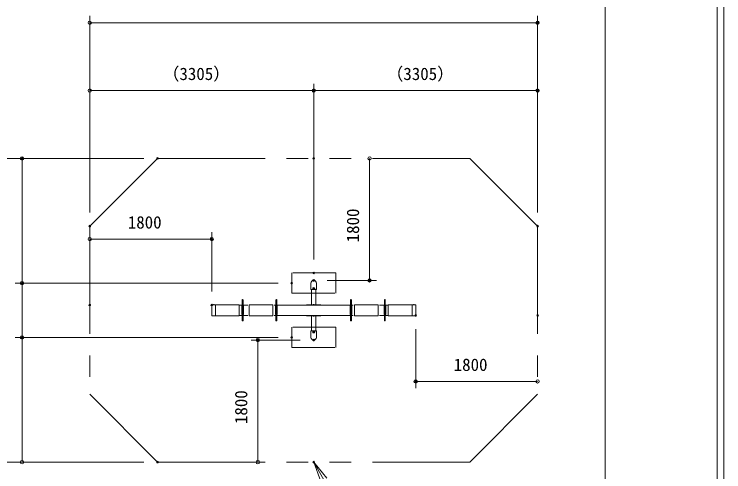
# Model space of a CAD drawing. Units: millimetres at full size, sheet at 1:10, with parts at other scales. Extents: x 5 to 8405, y -5 to 5945.
# Drawn here: x 6310 to 8405, y 1304 to 2653 of the extents above; entities that cross this region are included whole.
import ezdxf
from ezdxf.enums import TextEntityAlignment as Align

# ---------------------------------------------------------------- set-up
doc = ezdxf.new("R2010")
doc.units = ezdxf.units.MM
doc.header["$LTSCALE"] = 10
doc.header["$PDMODE"] = 32
doc.header["$PDSIZE"] = 5
doc.linetypes.add('USER1', pattern=[19.05, 12.7, -6.35])
doc.linetypes.add('USER3', pattern=[63.5, 31.75, -6.35, 6.35, -6.35, 6.35, -6.35])
for name, color, linetype, lineweight in [('DEFPOINTS_3', 7, 'Continuous', 0), ('LY_2', 7, 'Continuous', 0), ('LY_5', 7, 'Continuous', 0), ('LY_6', 7, 'Continuous', 0)]:
    doc.layers.add(name, color=color, linetype=linetype, lineweight=lineweight)
doc.styles.add('ＭＳ ゴシック', font='')
doc.styles.get('ＭＳ ゴシック').set_extended_font_data('MS Gothic')

# ---------------------------------------------------------------- blocks, each defined once
blk = doc.blocks.new('-016-_DOTBLANK')
at = {"color": 7, "linetype": 'Continuous', "lineweight": 0}
blk.add_line((-0.5, 0), (-1, 0), dxfattribs=at)
blk.add_circle((0, 0), 0.5, dxfattribs=at)
blk = doc.blocks.new('-003-_U3')
at = {"color": 7, "linetype": 'Continuous', "lineweight": 0}
for p, q in [((-1, 0.1667), (0, 0)), ((0, 0), (-1, 0)), ((-1, -0.1667), (0, 0))]:
    blk.add_line(p, q, dxfattribs=at)

msp = doc.modelspace()

# ---------------------------------------------------------------- hatches: boundary and pattern name
at = {"layer": 'LY_6'}
for points in [[(7174.46, 1796.43), (7174.46, 1795.23), (7173.26, 1795.23)], [(7215.66, 1795.23), (7214.46, 1795.23), (7214.46, 1796.43)], [(7174.46, 1765.23), (7174.46, 1764.03), (7173.26, 1765.23)], [(7215.66, 1765.23), (7214.46, 1764.03), (7214.46, 1765.23)]]:
    msp.add_hatch(color=256, dxfattribs=at).paths.add_polyline_path(points)

# ---------------------------------------------------------------- linework, layer by layer
at = {"layer": 'DEFPOINTS_3'}
msp.add_line((8405, 5.21), (8405, 5945.21), dxfattribs=at)
at = {"layer": 'LY_2'}
msp.add_line((8055, 305.21), (8055, 5645.21), dxfattribs=at)
at = {"layer": 'LY_5'}
for p, q in [((8384.96, -5.21), (8384.96, 5933.2)), ((7191.46, 1867.84), (7191.46, 1868.44)), ((7197.26, 1868.64), (7191.66, 1868.64)), ((7192.06, 1868.64), (7192.06, 1869.14)), ((7192.06, 1869.14), (7196.86, 1869.14)), ((7192.06, 1868.64), (7196.86, 1868.64)), ((7192.36, 1869.34), (7196.56, 1869.34)), ((7192.36, 1869.34), (7192.36, 1869.14)), ((7192.36, 1869.14), (7196.56, 1869.14)), ((7193.46, 1870.3), (7195.46, 1870.3)), ((7196.56, 1869.34), (7196.56, 1869.14)), ((7196.86, 1869.14), (7196.86, 1868.64)), ((7197.46, 1867.84), (7197.46, 1868.44)), ((7186.46, 1841.53), (7186.46, 1860.23)), ((7191.46, 1841.23), (7191.46, 1844.23)), ((7193.99, 1845.03), (7193.53, 1844.23)), ((7193.53, 1844.23), (7193.99, 1843.43)), ((7194.92, 1845.03), (7193.99, 1845.03)), ((7193.99, 1843.43), (7194.92, 1843.43)), ((7195.38, 1844.23), (7194.92, 1845.03)), ((7194.92, 1843.43), (7195.38, 1844.23)), ((7197.46, 1841.23), (7197.46, 1844.23)), ((7202.46, 1841.53), (7202.46, 1860.23)), ((7186.76, 1841.23), (7202.16, 1841.23)), ((7188.41, 1841.23), (7188.41, 1796.43)), ((7200.51, 1841.23), (7200.51, 1796.43)), ((6983.16, 1810.23), (6983.16, 1750.23)), ((6985.76, 1810.23), (6985.76, 1750.23)), ((7083.16, 1810.23), (7083.16, 1750.23)), ((7085.76, 1810.23), (7085.76, 1750.23)), ((7303.16, 1810.23), (7303.16, 1750.23)), ((7305.76, 1810.23), (7305.76, 1750.23)), ((7403.16, 1810.23), (7403.16, 1750.23)), ((7405.76, 1810.23), (7405.76, 1750.23)), ((6893.46, 1795.63), (6893.46, 1764.83)), ((6894.46, 1796.63), (6903.26, 1796.63)), ((6898.31, 1796.73), (6900.21, 1796.73)), ((6898.31, 1796.73), (6898.31, 1796.49)), ((6900.21, 1796.73), (6900.21, 1796.49)), ((6904.26, 1764.23), (6904.26, 1796.23)), ((6904.26, 1796.23), (6974.26, 1796.23)), ((6904.26, 1795.63), (6904.26, 1764.83)), ((6909.21, 1796.47), (6907.31, 1796.47)), ((6907.31, 1796.47), (6907.31, 1796.23)), ((6909.21, 1796.23), (6907.31, 1796.23)), ((6909.21, 1796.47), (6909.21, 1796.23)), ((6971.21, 1796.47), (6969.31, 1796.47)), ((6969.31, 1796.47), (6969.31, 1796.23)), ((6971.21, 1796.23), (6969.31, 1796.23)), ((6971.21, 1796.47), (6971.21, 1796.23)), ((6974.26, 1764.23), (6974.26, 1796.23)), ((6976.84, 1795.23), (6983.16, 1795.23)), ((6981.96, 1792.93), (6982.26, 1793.23)), ((6981.96, 1792.93), (6981.96, 1767.53)), ((6983.16, 1793.23), (6982.26, 1793.23)), ((6985.76, 1795.23), (7000.42, 1795.23)), ((6986.66, 1793.23), (6985.76, 1793.23)), ((6986.66, 1793.23), (6986.96, 1792.93)), ((6986.96, 1792.93), (6986.96, 1767.53)), ((7004.26, 1764.23), (7004.26, 1796.23)), ((7004.26, 1796.23), (7074.26, 1796.23)), ((7009.21, 1796.47), (7007.31, 1796.47)), ((7007.31, 1796.47), (7007.31, 1796.23)), ((7009.21, 1796.23), (7007.31, 1796.23)), ((7009.21, 1796.47), (7009.21, 1796.23)), ((7071.21, 1796.47), (7069.31, 1796.47)), ((7069.31, 1796.47), (7069.31, 1796.23)), ((7071.21, 1796.23), (7069.31, 1796.23)), ((7071.21, 1796.47), (7071.21, 1796.23)), ((7074.26, 1764.23), (7074.26, 1796.23)), ((7077.6, 1795.23), (7083.16, 1795.23)), ((7081.96, 1792.93), (7082.26, 1793.23)), ((7081.96, 1792.93), (7081.96, 1767.53)), ((7083.16, 1793.23), (7082.26, 1793.23)), ((7085.76, 1795.23), (7303.16, 1795.23)), ((7086.66, 1793.23), (7085.76, 1793.23)), ((7086.66, 1793.23), (7086.96, 1792.93)), ((7086.96, 1792.93), (7086.96, 1767.53)), ((7174.46, 1796.43), (7173.26, 1795.23)), ((7214.46, 1796.43), (7174.46, 1796.43)), ((7174.46, 1796.43), (7174.46, 1795.23)), ((7174.46, 1795.23), (7214.46, 1795.23)), ((7192.86, 1797.03), (7193.06, 1797.23)), ((7192.86, 1797.03), (7196.06, 1797.03)), ((7192.86, 1796.43), (7192.86, 1797.03)), ((7193.06, 1797.23), (7195.86, 1797.23)), ((7196.06, 1797.03), (7195.86, 1797.23)), ((7196.06, 1796.43), (7196.06, 1797.03)), ((7214.46, 1795.23), (7214.46, 1796.43)), ((7214.46, 1796.43), (7215.66, 1795.23)), ((7301.96, 1792.93), (7302.26, 1793.23)), ((7301.96, 1792.93), (7301.96, 1767.53)), ((7303.16, 1793.23), (7302.26, 1793.23)), ((7305.76, 1795.23), (7311.32, 1795.23)), ((7306.66, 1793.23), (7305.76, 1793.23)), ((7306.66, 1793.23), (7306.96, 1792.93)), ((7306.96, 1792.93), (7306.96, 1767.53)), ((7314.66, 1764.23), (7314.66, 1796.23)), ((7314.66, 1796.23), (7384.66, 1796.23)), ((7319.61, 1796.47), (7317.71, 1796.47)), ((7317.71, 1796.47), (7317.71, 1796.23)), ((7319.61, 1796.23), (7317.71, 1796.23)), ((7319.61, 1796.47), (7319.61, 1796.23)), ((7381.61, 1796.47), (7379.71, 1796.47)), ((7379.71, 1796.47), (7379.71, 1796.23)), ((7381.61, 1796.23), (7379.71, 1796.23)), ((7381.61, 1796.47), (7381.61, 1796.23)), ((7384.66, 1764.23), (7384.66, 1796.23)), ((7388.49, 1795.23), (7403.16, 1795.23)), ((7401.96, 1792.93), (7402.26, 1793.23)), ((7401.96, 1792.93), (7401.96, 1767.53)), ((7403.16, 1793.23), (7402.26, 1793.23)), ((7405.76, 1795.23), (7412.07, 1795.23)), ((7406.66, 1793.23), (7405.76, 1793.23)), ((7406.66, 1793.23), (7406.96, 1792.93)), ((7406.96, 1792.93), (7406.96, 1767.53)), ((7414.66, 1764.23), (7414.66, 1796.23)), ((7414.66, 1796.23), (7484.66, 1796.23)), ((7419.61, 1796.47), (7417.71, 1796.47)), ((7417.71, 1796.47), (7417.71, 1796.23)), ((7419.61, 1796.23), (7417.71, 1796.23)), ((7419.61, 1796.47), (7419.61, 1796.23)), ((7481.61, 1796.47), (7479.71, 1796.47)), ((7479.71, 1796.47), (7479.71, 1796.23)), ((7481.61, 1796.23), (7479.71, 1796.23)), ((7481.61, 1796.47), (7481.61, 1796.23)), ((7484.66, 1764.23), (7484.66, 1796.23)), ((7484.66, 1795.63), (7484.66, 1764.83)), ((7494.46, 1796.63), (7485.66, 1796.63)), ((7490.61, 1796.73), (7488.71, 1796.73)), ((7488.71, 1796.73), (7488.71, 1796.49)), ((7490.61, 1796.73), (7490.61, 1796.49)), ((7495.46, 1795.63), (7495.46, 1764.83)), ((6894.46, 1763.83), (6903.26, 1763.83)), ((6898.31, 1763.73), (6898.31, 1763.97)), ((6898.31, 1763.73), (6900.21, 1763.73)), ((6900.21, 1763.73), (6900.21, 1763.97)), ((6904.26, 1764.23), (6974.26, 1764.23)), ((6909.21, 1764.23), (6907.31, 1764.23)), ((6907.31, 1763.99), (6907.31, 1764.23)), ((6909.21, 1763.99), (6907.31, 1763.99)), ((6909.21, 1763.99), (6909.21, 1764.23)), ((6971.21, 1764.23), (6969.31, 1764.23)), ((6969.31, 1763.99), (6969.31, 1764.23)), ((6971.21, 1763.99), (6969.31, 1763.99)), ((6971.21, 1763.99), (6971.21, 1764.23)), ((6976.84, 1765.23), (6983.16, 1765.23)), ((6981.96, 1767.53), (6982.26, 1767.23)), ((6982.26, 1767.23), (6983.16, 1767.23)), ((6985.76, 1767.23), (6986.66, 1767.23)), ((6985.76, 1765.23), (7000.42, 1765.23)), ((6986.96, 1767.53), (6986.66, 1767.23)), ((7004.26, 1764.23), (7074.26, 1764.23)), ((7009.21, 1764.23), (7007.31, 1764.23)), ((7007.31, 1763.99), (7007.31, 1764.23)), ((7009.21, 1763.99), (7007.31, 1763.99)), ((7009.21, 1763.99), (7009.21, 1764.23)), ((7071.21, 1764.23), (7069.31, 1764.23)), ((7069.31, 1763.99), (7069.31, 1764.23)), ((7071.21, 1763.99), (7069.31, 1763.99)), ((7071.21, 1763.99), (7071.21, 1764.23)), ((7077.6, 1765.23), (7083.16, 1765.23)), ((7081.96, 1767.53), (7082.26, 1767.23)), ((7082.26, 1767.23), (7083.16, 1767.23)), ((7085.76, 1767.23), (7086.66, 1767.23)), ((7085.76, 1765.23), (7303.16, 1765.23)), ((7086.96, 1767.53), (7086.66, 1767.23)), ((7174.46, 1764.03), (7173.26, 1765.23)), ((7214.46, 1765.23), (7174.46, 1765.23)), ((7174.46, 1765.23), (7174.46, 1764.03)), ((7174.46, 1764.03), (7214.46, 1764.03)), ((7188.41, 1764.03), (7188.41, 1719.23)), ((7192.86, 1763.43), (7192.86, 1764.03)), ((7192.86, 1763.43), (7196.06, 1763.43)), ((7193.06, 1763.23), (7192.86, 1763.43)), ((7193.06, 1763.23), (7195.86, 1763.23)), ((7195.86, 1763.23), (7196.06, 1763.43)), ((7196.06, 1763.43), (7196.06, 1764.03)), ((7200.51, 1764.03), (7200.51, 1719.23)), ((7214.46, 1764.03), (7214.46, 1765.23)), ((7214.46, 1764.03), (7215.66, 1765.23)), ((7301.96, 1767.53), (7302.26, 1767.23)), ((7302.26, 1767.23), (7303.16, 1767.23)), ((7305.76, 1767.23), (7306.66, 1767.23)), ((7305.76, 1765.23), (7311.32, 1765.23)), ((7306.96, 1767.53), (7306.66, 1767.23)), ((7314.66, 1764.23), (7384.66, 1764.23)), ((7319.61, 1764.23), (7317.71, 1764.23)), ((7317.71, 1763.99), (7317.71, 1764.23)), ((7319.61, 1763.99), (7317.71, 1763.99)), ((7319.61, 1763.99), (7319.61, 1764.23)), ((7381.61, 1764.23), (7379.71, 1764.23)), ((7379.71, 1763.99), (7379.71, 1764.23)), ((7381.61, 1763.99), (7379.71, 1763.99)), ((7381.61, 1763.99), (7381.61, 1764.23)), ((7388.49, 1765.23), (7403.16, 1765.23)), ((7401.96, 1767.53), (7402.26, 1767.23)), ((7402.26, 1767.23), (7403.16, 1767.23)), ((7405.76, 1767.23), (7406.66, 1767.23)), ((7405.76, 1765.23), (7412.07, 1765.23)), ((7406.96, 1767.53), (7406.66, 1767.23)), ((7414.66, 1764.23), (7484.66, 1764.23)), ((7419.61, 1764.23), (7417.71, 1764.23)), ((7417.71, 1763.99), (7417.71, 1764.23)), ((7419.61, 1763.99), (7417.71, 1763.99)), ((7419.61, 1763.99), (7419.61, 1764.23)), ((7481.61, 1764.23), (7479.71, 1764.23)), ((7479.71, 1763.99), (7479.71, 1764.23)), ((7481.61, 1763.99), (7479.71, 1763.99)), ((7481.61, 1763.99), (7481.61, 1764.23)), ((7494.46, 1763.83), (7485.66, 1763.83)), ((7488.71, 1763.73), (7488.71, 1763.97)), ((7490.61, 1763.73), (7488.71, 1763.73)), ((7490.61, 1763.73), (7490.61, 1763.97)), ((7186.46, 1718.93), (7186.46, 1700.23)), ((7202.16, 1719.23), (7186.76, 1719.23)), ((7191.46, 1719.23), (7191.46, 1716.23)), ((7197.46, 1719.23), (7197.46, 1716.23)), ((7202.46, 1718.93), (7202.46, 1700.23)), ((7193.99, 1717.03), (7193.53, 1716.23)), ((7193.53, 1716.23), (7193.99, 1715.43)), ((7194.92, 1717.03), (7193.99, 1717.03)), ((7193.99, 1715.43), (7194.92, 1715.43)), ((7195.38, 1716.23), (7194.92, 1717.03)), ((7194.92, 1715.43), (7195.38, 1716.23)), ((7191.46, 1692.61), (7191.46, 1692.02)), ((7191.66, 1691.82), (7197.26, 1691.82)), ((7196.86, 1691.82), (7192.06, 1691.82)), ((7192.06, 1691.32), (7192.06, 1691.82)), ((7196.86, 1691.32), (7192.06, 1691.32)), ((7196.56, 1691.32), (7192.36, 1691.32)), ((7192.36, 1691.12), (7192.36, 1691.32)), ((7196.56, 1691.12), (7192.36, 1691.12)), ((7195.46, 1690.16), (7193.46, 1690.16)), ((7196.56, 1691.12), (7196.56, 1691.32)), ((7196.86, 1691.82), (7196.86, 1691.32)), ((7197.46, 1692.61), (7197.46, 1692.02))]:
    msp.add_line(p, q, dxfattribs=at)
at = {"layer": 'LY_5', "linetype": 'USER3'}
for p, q in [((6533.46, 2028.23), (6733.46, 2228.23)), ((6733.46, 2228.23), (7655.46, 2228.23)), ((7655.46, 2228.23), (7855.46, 2028.23)), ((6533.46, 2028.23), (6533.46, 1532.23)), ((7855.46, 2028.23), (7855.46, 1532.23)), ((6733.46, 1332.23), (6533.46, 1532.23)), ((7855.46, 1532.23), (7655.46, 1332.23)), ((6733.46, 1332.23), (7655.46, 1332.23))]:
    msp.add_line(p, q, dxfattribs=at)
at = {"layer": 'LY_5', "linetype": 'USER1'}
for p, q in [((7259.46, 1890.23), (7129.46, 1890.23)), ((7129.46, 1890.23), (7129.46, 1830.23)), ((7259.46, 1830.23), (7259.46, 1890.23)), ((7129.46, 1830.23), (7259.46, 1830.23)), ((7192.82, 1796.43), (7192.82, 1795.23)), ((7196.1, 1796.43), (7196.1, 1795.23)), ((7192.82, 1765.23), (7192.82, 1764.03)), ((7196.1, 1765.23), (7196.1, 1764.03)), ((7259.46, 1730.23), (7129.46, 1730.23)), ((7129.46, 1730.23), (7129.46, 1670.23)), ((7259.46, 1670.23), (7259.46, 1730.23)), ((7129.46, 1670.23), (7259.46, 1670.23))]:
    msp.add_line(p, q, dxfattribs=at)
at = {"layer": 'LY_5'}
for centre, radius in [((7194.46, 1844.23), 2.4), ((7194.46, 1844.23), 2.1), ((7194.46, 1844.23), 1), ((7194.46, 1716.23), 2.4), ((7194.46, 1716.23), 2.1), ((7194.46, 1716.23), 1)]:
    msp.add_circle(centre, radius, dxfattribs=at)
for centre, radius, start, end in [((7194.46, 1860.23), 8, 0, 180), ((7191.16, 1867.84), 0.3, 293.73074, 0), ((7191.66, 1868.44), 0.2, 90, 180), ((7194.46, 1868.04), 2.47, 113.90552, 148.31866), ((7194.46, 1868.04), 2.47, 31.68134, 66.09448), ((7197.26, 1868.44), 0.2, 0, 90), ((7197.76, 1867.84), 0.3, 180, 246.26926), ((7194.46, 1844.23), 3, 0, 180), ((7186.76, 1841.53), 0.3, 180, 270), ((7202.16, 1841.53), 0.3, 270, 0), ((6984.46, 1810.23), 1.3, 0, 180), ((7084.46, 1810.23), 1.3, 0, 180), ((7304.46, 1810.23), 1.3, 0, 180), ((7404.46, 1810.23), 1.3, 0, 180), ((6894.46, 1795.63), 1, 90, 180), ((6899.26, 1785.47), 11.3, 85.17794, 94.82206), ((6903.26, 1795.63), 1, 0, 90), ((6908.26, 1785.21), 11.3, 85.17794, 94.82206), ((6970.26, 1785.21), 11.3, 85.17794, 94.82206), ((7008.26, 1785.21), 11.3, 85.17794, 94.82206), ((7070.26, 1785.21), 11.3, 85.17794, 94.82206), ((7318.66, 1785.21), 11.3, 85.17794, 94.82206), ((7380.66, 1785.21), 11.3, 85.17794, 94.82206), ((7418.66, 1785.21), 11.3, 85.17794, 94.82206), ((7480.66, 1785.21), 11.3, 85.17794, 94.82206), ((7485.66, 1795.63), 1, 90, 180), ((7489.66, 1785.47), 11.3, 85.17794, 94.82206), ((7494.46, 1795.63), 1, 0, 90), ((6894.46, 1764.83), 1, 180, 270), ((6899.26, 1774.99), 11.3, 265.17794, 274.82206), ((6903.26, 1764.83), 1, 270, 0), ((6908.26, 1775.25), 11.3, 265.17794, 274.82206), ((6970.26, 1775.25), 11.3, 265.17794, 274.82206), ((7008.26, 1775.25), 11.3, 265.17794, 274.82206), ((7070.26, 1775.25), 11.3, 265.17794, 274.82206), ((7318.66, 1775.25), 11.3, 265.17794, 274.82206), ((7380.66, 1775.25), 11.3, 265.17794, 274.82206), ((7418.66, 1775.25), 11.3, 265.17794, 274.82206), ((7480.66, 1775.25), 11.3, 265.17794, 274.82206), ((7485.66, 1764.83), 1, 180, 270), ((7489.66, 1774.99), 11.3, 265.17794, 274.82206), ((7494.46, 1764.83), 1, 270, 0), ((6984.46, 1750.23), 1.3, 180, 0), ((7084.46, 1750.23), 1.3, 180, 0), ((7304.46, 1750.23), 1.3, 180, 0), ((7404.46, 1750.23), 1.3, 180, 0), ((7186.76, 1718.93), 0.3, 90, 180), ((7202.16, 1718.93), 0.3, 0, 90), ((7194.46, 1700.23), 8, 180, 0), ((7194.46, 1716.23), 3, 180, 0), ((7191.16, 1692.61), 0.3, 0, 66.26926), ((7191.66, 1692.02), 0.2, 180, 270), ((7194.46, 1692.41), 2.47, 211.68134, 246.09448), ((7194.46, 1692.41), 2.47, 293.90552, 328.31866), ((7197.26, 1692.02), 0.2, 270, 0), ((7197.76, 1692.61), 0.3, 113.73074, 180)]:
    msp.add_arc(centre, radius, start, end, dxfattribs=at)
at = {"layer": 'LY_6'}
for p, q in [((6533.46, 2068.23), (6533.46, 2648.23)), ((7855.46, 2068.23), (7855.46, 2648.23)), ((6533.46, 2628.23), (7855.46, 2628.23)), ((6533.46, 2068.23), (6533.46, 2448.23)), ((7194.46, 1930.23), (7194.46, 2448.23)), ((7194.46, 1930.23), (7194.46, 2448.23)), ((7855.46, 2068.23), (7855.46, 2448.23)), ((6533.46, 2428.23), (7194.46, 2428.23)), ((7194.46, 2428.23), (7855.46, 2428.23)), ((6693.46, 2228.23), (6113.46, 2228.23)), ((6693.46, 2228.23), (6313.46, 2228.23)), ((6333.46, 1860.23), (6333.46, 2228.23)), ((7359.46, 2228.23), (7359.46, 1868.23)), ((6533.46, 1990.23), (6893.46, 1990.23)), ((6893.46, 1835.63), (6893.46, 2010.23)), ((7234.46, 1868.23), (7379.46, 1868.23)), ((7089.46, 1860.23), (6313.46, 1860.23)), ((7089.46, 1860.23), (6313.46, 1860.23)), ((6333.46, 1700.23), (6333.46, 1860.23)), ((7495.46, 1724.83), (7495.46, 1550.23)), ((7089.46, 1700.23), (6313.46, 1700.23)), ((7089.46, 1700.23), (6313.46, 1700.23)), ((6333.46, 1332.23), (6333.46, 1700.23)), ((7154.46, 1692.23), (7009.46, 1692.23)), ((7029.46, 1332.23), (7029.46, 1692.23)), ((7855.46, 1570.23), (7495.46, 1570.23)), ((6693.46, 1332.23), (6113.46, 1332.23)), ((6693.46, 1332.23), (6313.46, 1332.23))]:
    msp.add_line(p, q, dxfattribs=at)
for points in [[(7174.46, 1796.43), (7174.46, 1795.23), (7173.26, 1795.23)], [(7215.66, 1795.23), (7214.46, 1795.23), (7214.46, 1796.43)], [(7174.46, 1765.23), (7174.46, 1764.03), (7173.26, 1765.23)], [(7215.66, 1765.23), (7214.46, 1764.03), (7214.46, 1765.23)]]:
    msp.add_lwpolyline(points, close=True, dxfattribs=at)
for p in [(7855.46, 2628.23), (7194.46, 2428.23), (7855.46, 2428.23), (6333.46, 2228.23), (6733.46, 2228.23), (6733.46, 2228.23), (7194.46, 2228.23), (6533.46, 2028.23), (6533.46, 2028.23), (7855.46, 2028.23), (7855.46, 2028.23), (6893.46, 1990.23), (7194.46, 1890.23), (7194.46, 1890.23), (7194.46, 1868.23), (7359.46, 1868.23), (6333.46, 1860.23), (7129.46, 1860.23), (7129.46, 1860.23), (6533.46, 1795.63), (6893.46, 1795.63), (7495.46, 1764.83), (7855.46, 1764.83), (6333.46, 1700.23), (7129.46, 1700.23), (7129.46, 1700.23), (7029.46, 1692.23), (7194.46, 1692.23), (7495.46, 1570.23), (6733.46, 1332.23), (6733.46, 1332.23), (7194.46, 1332.23)]:
    msp.add_point(p, dxfattribs=at)

# ---------------------------------------------------------------- block references
for name, p, xscale, yscale, rotation in [('-016-_DOTBLANK', (6533.46, 2628.23), 10, 10, 180), ('-016-_DOTBLANK', (6533.46, 2428.23), 10, 10, 180), ('-016-_DOTBLANK', (7194.46, 2428.23), 10, 10, 180), ('-016-_DOTBLANK', (6333.46, 2228.23), 10, 10, 90), ('-016-_DOTBLANK', (7359.46, 2228.23), 10, 10, 90), ('-016-_DOTBLANK', (6533.46, 1990.23), 10, 10, 180), ('-016-_DOTBLANK', (6333.46, 1860.23), 10, 10, 270), ('-016-_DOTBLANK', (6333.46, 1860.23), 10, 10, 90), ('-016-_DOTBLANK', (7359.46, 1868.23), 10, 10, 270), ('-016-_DOTBLANK', (6333.46, 1700.23), 10, 10, 270), ('-016-_DOTBLANK', (6333.46, 1700.23), 10, 10, 90), ('-016-_DOTBLANK', (7029.46, 1692.23), 10, 10, 90), ('-016-_DOTBLANK', (7495.46, 1570.23), 10, 10, 180), ('-016-_DOTBLANK', (6333.46, 1332.23), 10, 10, 270), ('-016-_DOTBLANK', (7029.46, 1332.23), 10, 10, 270), ('-003-_U3', (7194.46, 1332.23), 60, 60, 120)]:
    msp.add_blockref(name, p, dxfattribs=dict(at, xscale=xscale, yscale=yscale, rotation=rotation))
at = {"layer": 'LY_6', "xscale": 10, "yscale": 10}
for p in [(7855.46, 2628.23), (7194.46, 2428.23), (7855.46, 2428.23), (6893.46, 1990.23), (7855.46, 1570.23)]:
    msp.add_blockref('-016-_DOTBLANK', p, dxfattribs=at)

# ---------------------------------------------------------------- texts
at = {"layer": 'LY_6', "style": 'ＭＳ ゴシック'}
for s, p in [('（3305）', (6748.07, 2448.23)), ('（3305）', (7409.07, 2448.23)), ('1800', (6645.73, 2010.23)), ('1800', (7607.73, 1590.23))]:
    msp.add_text(s, height=36.66, dxfattribs=at).set_placement(p, align=Align.BOTTOM_LEFT)
for p in [(7339.46, 1980.5), (7009.46, 1444.5)]:
    msp.add_text('1800', height=36.66, rotation=90, dxfattribs=at).set_placement(p, align=Align.BOTTOM_LEFT)

doc.saveas('drawing.dxf')
